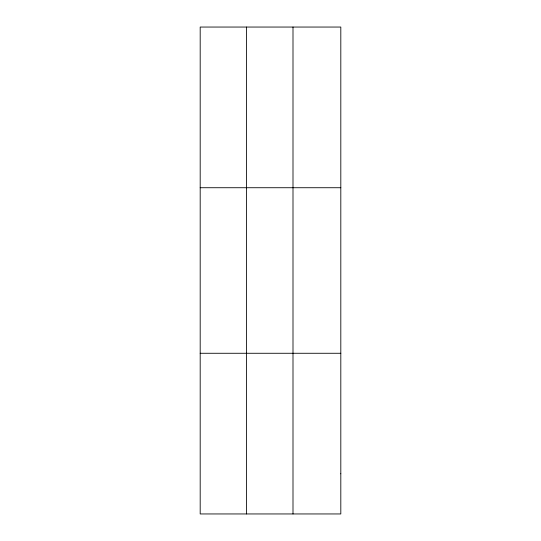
<?xml version="1.0" encoding="UTF-8"?>
<svg xmlns="http://www.w3.org/2000/svg" width="541" height="541" viewBox="0 0 541 541"><rect width="100%" height="100%" fill="white"/><g stroke="black" fill="none" stroke-linecap="round" stroke-linejoin="round"><path stroke-width="0.81" d="M246.595 27.05L246.595 513.95M292.999 27.05L292.999 513.95M200.19 187.727L340.81 187.727M200.19 353.273L340.81 353.273M340.81 473.781L340.81 513.95L200.19 513.95L200.19 27.05L340.81 27.05L340.81 473.781"/></g></svg>
